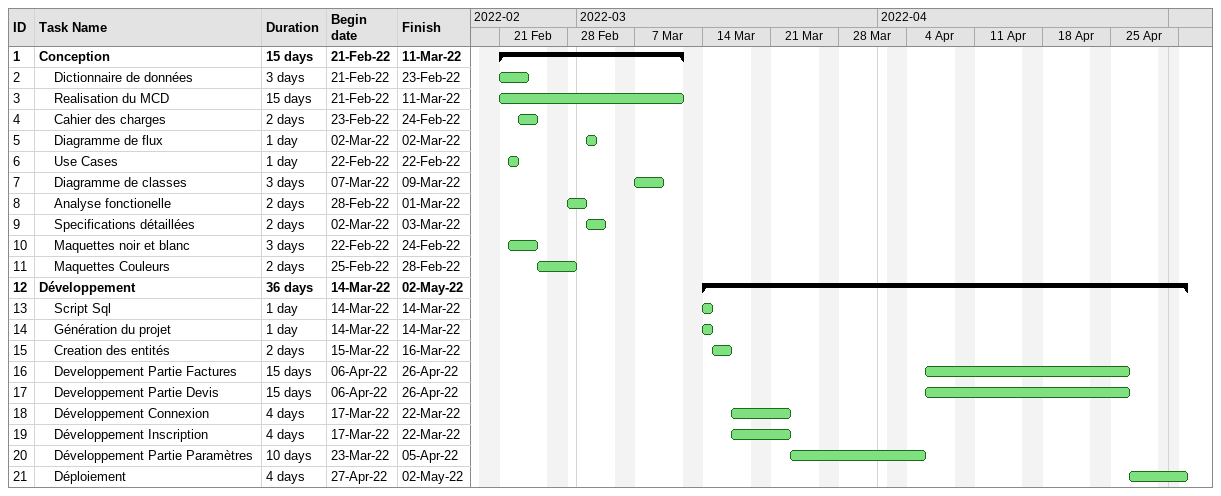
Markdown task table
| ID | Level | Task | Duration | Start | Finish |
|---|---|---|---|---|---|
| 1 | 1 | **Conception** | 15d | 2022-02-21 | 2022-03-11 |
| 2 | 2 | Dictionnaire de données | 3d | 2022-02-21 | 2022-02-23 |
| 3 | 2 | Realisation du MCD | 15d | 2022-02-21 | 2022-03-11 |
| 4 | 2 | Cahier des charges | 2d | 2022-02-23 | 2022-02-24 |
| 5 | 2 | Diagramme de flux | 1d | 2022-03-02 | 2022-03-02 |
| 6 | 2 | Use Cases | 1d | 2022-02-22 | 2022-02-22 |
| 7 | 2 | Diagramme de classes | 3d | 2022-03-07 | 2022-03-09 |
| 8 | 2 | Analyse fonctionelle | 2d | 2022-02-28 | 2022-03-01 |
| 9 | 2 | Specifications détaillées | 2d | 2022-03-02 | 2022-03-03 |
| 10 | 2 | Maquettes noir et blanc | 3d | 2022-02-22 | 2022-02-24 |
| 11 | 2 | Maquettes Couleurs | 2d | 2022-02-25 | 2022-02-28 |
| 12 | 1 | **Développement** | 36d | 2022-03-14 | 2022-05-02 |
| 13 | 2 | Script Sql | 1d | 2022-03-14 | 2022-03-14 |
| 14 | 2 | Génération du projet | 1d | 2022-03-14 | 2022-03-14 |
| 15 | 2 | Creation des entités | 2d | 2022-03-15 | 2022-03-16 |
| 16 | 2 | Developpement Partie Factures | 15d | 2022-04-06 | 2022-04-26 |
| 17 | 2 | Developpement Partie Devis | 15d | 2022-04-06 | 2022-04-26 |
| 18 | 2 | Développement Connexion | 4d | 2022-03-17 | 2022-03-22 |
| 19 | 2 | Développement Inscription | 4d | 2022-03-17 | 2022-03-22 |
| 20 | 2 | Développement Partie Paramètres | 10d | 2022-03-23 | 2022-04-05 |
| 21 | 2 | Déploiement | 4d | 2022-04-27 | 2022-05-02 |
